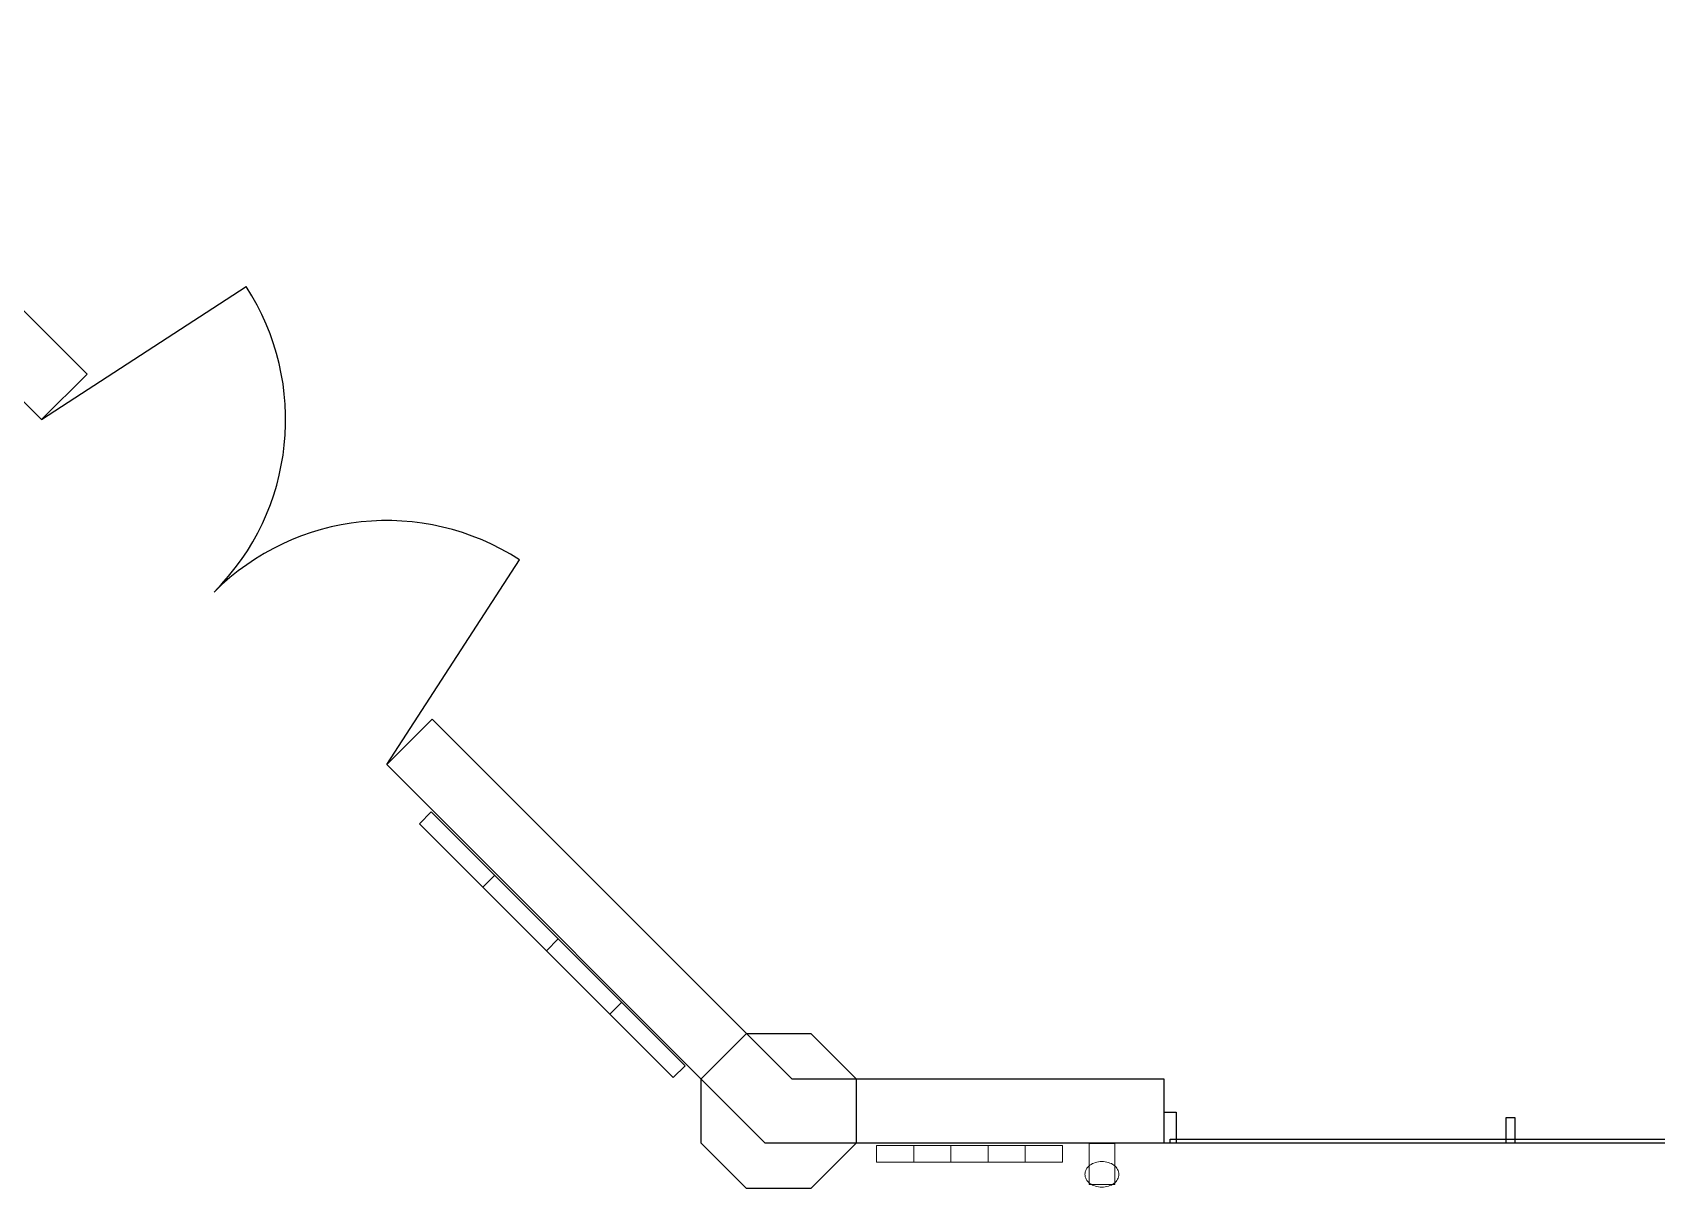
# Model space of a CAD drawing. Header units: metres. Extents: x 2172.2 to 2210.6, y 415.3 to 458.1.
# Drawn here: x 2182.33 to 2188.66, y 453.41 to 457.92 of the extents above; entities that cross this region are included whole.
import ezdxf

# ---------------------------------------------------------------- set-up
doc = ezdxf.new("R2010")
doc.units = ezdxf.units.M
for name, color, linetype, lineweight in [('NC_N1_COLUMNS', 7, 'CONTINUOUS', 25), ('NC_N1_GLAZING', 7, 'CONTINUOUS', 13), ('NC_N1_WALL_DECOR', 7, 'CONTINUOUS', 13), ('NC_N1_WALL_LIGHTS', 7, 'CONTINUOUS', 13), ('NC_N1_WALLS', 7, 'CONTINUOUS', 25)]:
    doc.layers.add(name, color=color, linetype=linetype, lineweight=lineweight)

# ---------------------------------------------------------------- blocks, each defined once
blk = doc.blocks.new('NC_N1_ARCHITECTURE')
at = {"layer": 'NC_N1_COLUMNS', "linetype": 'CONTINUOUS', "lineweight": -2}
blk.add_lwpolyline([(-4.888579, 19.414322), (-5.065355, 19.591097), (-5.065322, 19.841131), (-4.888579, 20.01787), (-4.638581, 20.01787), (-4.461805, 19.841095), (-4.461805, 19.591097), (-4.638581, 19.414322)], close=True, dxfattribs=at)
at = {"layer": 'NC_N1_GLAZING', "linetype": 'CONTINUOUS', "lineweight": -2}
blk.add_lwpolyline([(2.11142, 19.591097), (-3.23858, 19.591097), (-3.23858, 19.606096), (2.11142, 19.606096)], close=True, dxfattribs=at)
at = {"layer": 'NC_N1_WALLS', "linetype": 'CONTINUOUS', "lineweight": -2}
for points in [[(-8.96358, 23.739319), (-8.786804, 23.916096), (-7.45641, 22.585703), (-7.633187, 22.408926)], [(-3.26358, 19.591097), (-4.815357, 19.591097), (-6.289684, 21.065424), (-6.112907, 21.242199), (-4.711805, 19.841097), (-3.26358, 19.841097)], [(-3.26158, 19.711096), (-3.21558, 19.711096), (-3.21558, 19.591097), (-3.26158, 19.591097)], [(-1.93058, 19.691095), (-1.89658, 19.691095), (-1.89658, 19.591097), (-1.93058, 19.591097)]]:
    blk.add_lwpolyline(points, close=True, dxfattribs=at)
blk = doc.blocks.new('NC_N1_DOOR_D1')
at = {"color": 0, "linetype": 'CONTINUOUS'}
for points in [[(-0.95, 0), (-0.7525, 0.9292)], [(0.95, 0), (0.7525, 0.9292)]]:
    blk.add_lwpolyline(points, dxfattribs=at)
at = {"color": 0}
for centre, start, end in [((-0.95, 0), 0, 78), ((0.95, 0), 102, 180)]:
    blk.add_arc(centre, 0.95, start, end, dxfattribs=at)
blk = doc.blocks.new('NC_N1_UNIQUE_WALL_COMPOSITION_02')
at = {"color": 0, "linetype": 'CONTINUOUS', "lineweight": -2}
blk.add_lwpolyline([(0.3616, -0.065), (0.3616, 0), (-0.3617, 0), (-0.3617, -0.065)], close=True, dxfattribs=at)
for points in [[(-0.217, -0.065), (-0.217, 0)], [(-0.0723, -0.065), (-0.0723, 0)], [(0.0723, -0.065), (0.0723, 0)], [(0.217, -0.065), (0.217, 0)]]:
    blk.add_lwpolyline(points, dxfattribs=at)
blk = doc.blocks.new('NC_N1_UNIQUE_WALL_COMPOSITION_09')
at = {"color": 0, "linetype": 'CONTINUOUS', "lineweight": -2}
blk.add_lwpolyline([(0.699194, -0.065), (0.699194, 0), (-0.699194, 0), (-0.699194, -0.065)], close=True, dxfattribs=at)
for points in [[(-0.349597, -0.065), (-0.349597, 0)], [(0, -0.065), (0, 0)], [(0.349597, -0.065), (0.349597, 0)]]:
    blk.add_lwpolyline(points, dxfattribs=at)
blk = doc.blocks.new('NC_N1_SCONCE')
at = {"color": 0, "linetype": 'CONTINUOUS', "lineweight": -2}
for points in [[(0.05, -0.16), (0.05, 0), (-0.05, 0), (-0.05, -0.16)], [(0.066, -0.12), (0.0657, -0.1151), (0.0647, -0.1102), (0.0632, -0.1055), (0.061, -0.1009), (0.0582, -0.0964), (0.0549, -0.0922), (0.051, -0.0883), (0.0467, -0.0846), (0.0419, -0.0813), (0.0367, -0.0784), (0.0311, -0.0759), (0.0253, -0.0738), (0.0192, -0.0722), (0.0129, -0.071), (0.0065, -0.0702), (0, -0.07), (-0.0065, -0.0702), (-0.0129, -0.071), (-0.0192, -0.0722), (-0.0253, -0.0738), (-0.0311, -0.0759), (-0.0367, -0.0784), (-0.0419, -0.0813), (-0.0467, -0.0846), (-0.051, -0.0883), (-0.0549, -0.0922), (-0.0582, -0.0964), (-0.061, -0.1009), (-0.0632, -0.1055), (-0.0647, -0.1102), (-0.0657, -0.1151), (-0.066, -0.12), (-0.0657, -0.1249), (-0.0647, -0.1298), (-0.0632, -0.1345), (-0.061, -0.1391), (-0.0582, -0.1436), (-0.0549, -0.1478), (-0.051, -0.1517), (-0.0467, -0.1554), (-0.0419, -0.1587), (-0.0367, -0.1616), (-0.0311, -0.1641), (-0.0253, -0.1662), (-0.0192, -0.1678), (-0.0129, -0.169), (-0.0065, -0.1698), (0, -0.17), (0.0065, -0.1698), (0.0129, -0.169), (0.0192, -0.1678), (0.0253, -0.1662), (0.0311, -0.1641), (0.0367, -0.1616), (0.0419, -0.1587), (0.0467, -0.1554), (0.051, -0.1517), (0.0549, -0.1478), (0.0582, -0.1436), (0.061, -0.1391), (0.0632, -0.1345), (0.0647, -0.1298), (0.0657, -0.1249)]]:
    blk.add_lwpolyline(points, close=True, dxfattribs=at)

msp = doc.modelspace()

# ---------------------------------------------------------------- block references
at = {"layer": 'NC_N1_WALL_DECOR', "linetype": 'CONTINUOUS', "rotation": -45.00000000000118}
msp.add_blockref('NC_N1_UNIQUE_WALL_COMPOSITION_09', (2184.378, 454.3864), dxfattribs=at)
at = {"layer": 'NC_N1_WALL_DECOR', "linetype": 'CONTINUOUS'}
msp.add_blockref('NC_N1_UNIQUE_WALL_COMPOSITION_02', (2185.9799, 453.5821), dxfattribs=at)
at = {"layer": 'NC_N1_WALL_LIGHTS', "linetype": 'CONTINUOUS'}
msp.add_blockref('NC_N1_SCONCE', (2186.4955, 453.5896), dxfattribs=at)
at = {"layer": 'NC_N1_WALLS'}
msp.add_blockref('NC_N1_ARCHITECTURE', (2190, 434), dxfattribs=at)
at = {"layer": 'NC_N1_WALLS', "rotation": -45.00000000000121}
msp.add_blockref('NC_N1_DOOR_D1', (2183.0386, 455.7372), dxfattribs=at)

doc.saveas('drawing.dxf')
